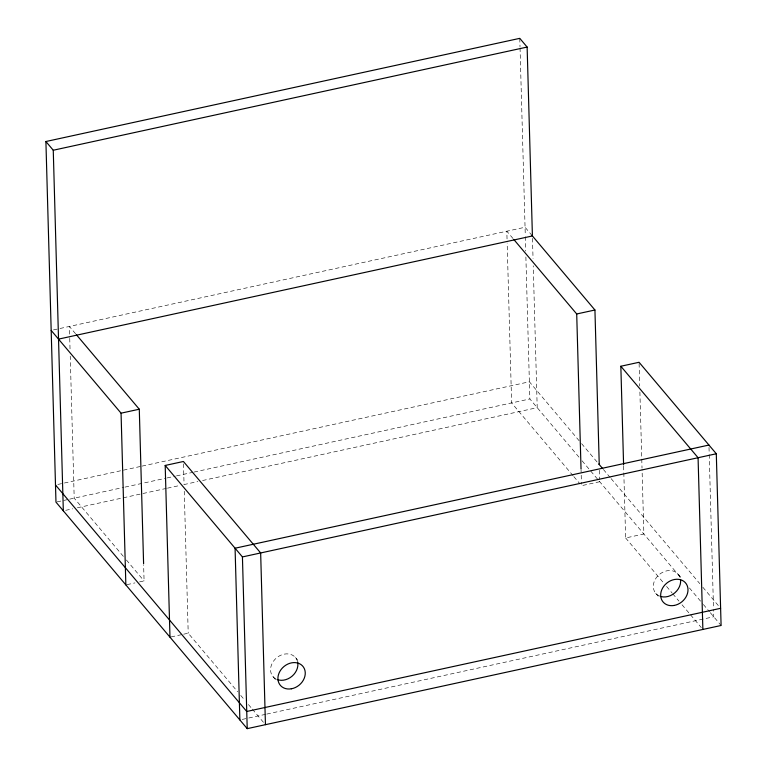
<?xml version="1.0" encoding="UTF-8"?>
<svg xmlns="http://www.w3.org/2000/svg" width="767" height="767" viewBox="0 0 767 767"><rect width="100%" height="100%" fill="white"/><g stroke="black" fill="none" stroke-linecap="round" stroke-linejoin="round"><path stroke-width="0.58" stroke-dasharray="3.83 2.88" d="M53.46 329.915L525.05 227.243L532.413 235.948M57.832 484.447L140.907 466.365M142.077 466.106L529.374 381.784L580.82 442.722M57.113 501.877L68.848 499.327M69.644 499.154L123.842 487.352M125.011 487.103L165.96 478.186M167.129 477.927L175.317 476.144M176.487 475.895L192.872 472.328M194.041 472.069L529.853 398.955L579.2 457.42M65.674 510.333L72.692 508.799M77.371 507.783L166.295 488.426M167.465 488.167L179.162 485.626M183.85 484.6L197.886 481.542M202.565 480.525L537.207 407.67L533.238 265.765M126.996 584.646L134.963 582.91M139.527 581.923L144.081 580.926L143.63 564.905M599.727 481.724L581.501 485.693L581.405 482.261M171.127 636.926L182.517 634.443M183.658 634.194L188.212 633.206L237.645 691.748M623.629 466.106L625.632 537.964L643.868 533.995L642.056 469.279M242.209 719.427L265.612 714.336M266.782 714.077L713.741 616.764L713.54 609.612M512.97 238.479L506.824 231.212L507.121 241.912M581.587 443.633L598.481 463.642M603.399 469.471L610.34 477.697M611.117 478.608L699.801 583.649M702.85 587.263L720.616 608.308M678.22 574.224L681.163 577.704M582.067 460.804L598.481 480.247M599.257 481.168L681 577.982M689.428 587.973L702.591 603.562M703.358 604.473L709.533 611.778M710.29 612.67L721.095 625.479M573.054 475.693L511.627 402.924L507.16 243.101M573.821 476.595L579.967 483.872M625.632 537.964L663.484 582.795M666.571 586.448L671.978 592.853M672.755 593.773L678.929 601.088M682.016 604.751L689.744 613.897M690.511 614.808L701.326 627.617M655.737 593.294L659.409 597.656M75.549 333.722L69.404 326.445L69.701 337.144M295.477 657.549L297.682 660.166M272.985 676.628L275.928 680.108M123.343 556.372L74.198 498.157L70.238 356.166M126.421 560.006L144.081 580.926M240.733 695.41L244.596 699.983M248.46 704.557L251.547 708.219M252.324 709.13L263.906 722.85M709.015 447.429L709.178 453.393M709.216 454.591L713.511 608.423M639.103 363.472L639.726 386.06M639.899 392.004L642.017 468.091M599.411 470.276L599.669 479.433M581.022 468.522L581.376 481.11M532.471 238.336L533.046 258.613M519.777 38.35L520.007 46.72M520.045 47.918L525.29 235.584M525.318 236.754L525.721 251.087M525.884 256.964L529.853 398.955M183.486 463.862L184.051 484.073M184.253 491.206L188.212 633.206M69.739 338.333L70.065 350.222M275.899 678.958A14.746 12.013 -40.2 0 1 276.398 657.981A14.746 12.013 -40.2 0 1 297.28 660.684M659.802 596.17A14.746 12.013 -40.2 0 1 659.102 574.684A14.746 12.013 -40.2 0 1 680.358 578.491"/><path stroke-width="1.15" d="M623.6 464.917L620.839 366.252L639.064 362.283L716.301 453.757L721.095 625.479L247.223 728.65L55.972 502.126L45.905 141.521L519.777 38.35L527.13 47.065L532.413 235.948L58.532 339.119M45.905 141.521L53.259 150.236L527.13 47.065M51.178 330.414L121.061 413.173L139.287 409.214L143.602 563.755M513.737 239.39L576.707 313.971L594.933 310.012L599.248 464.553M169.986 637.166L165.193 465.454L183.418 461.485L260.655 552.959L265.449 724.681M708.948 445.052L235.076 548.223L239.87 719.935M165.193 465.454L242.43 556.928L716.301 453.757M720.616 608.308L246.744 711.479L55.492 484.955M531.962 235.421L594.933 310.012M620.839 366.252L698.075 457.726L702.869 629.448M598.778 463.987L602.632 468.56M76.316 334.633L139.287 409.214M576.707 313.971L581.022 468.522M242.43 556.928L247.223 728.65M121.061 413.173L125.855 584.895M53.259 150.236L63.325 510.841M297.606 661.816A14.746 12.013 -40.2 0 1 292.112 676.158A14.746 12.013 -40.2 0 1 277.05 679.495M680.559 579.641A14.746 12.013 -40.2 0 1 674.902 592.786A14.746 12.013 -40.2 0 1 661.02 596.563M291.316 688.804A14.746 12.013 -40.2 0 0 303.569 667.242A14.746 12.013 -40.2 0 0 279.888 671.355A14.746 12.013 -40.2 0 0 291.316 688.804M674.059 605.47A14.746 12.013 -40.2 0 0 686.312 583.908A14.746 12.013 -40.2 0 0 662.63 588.03A14.746 12.013 -40.2 0 0 674.059 605.47"/></g></svg>
